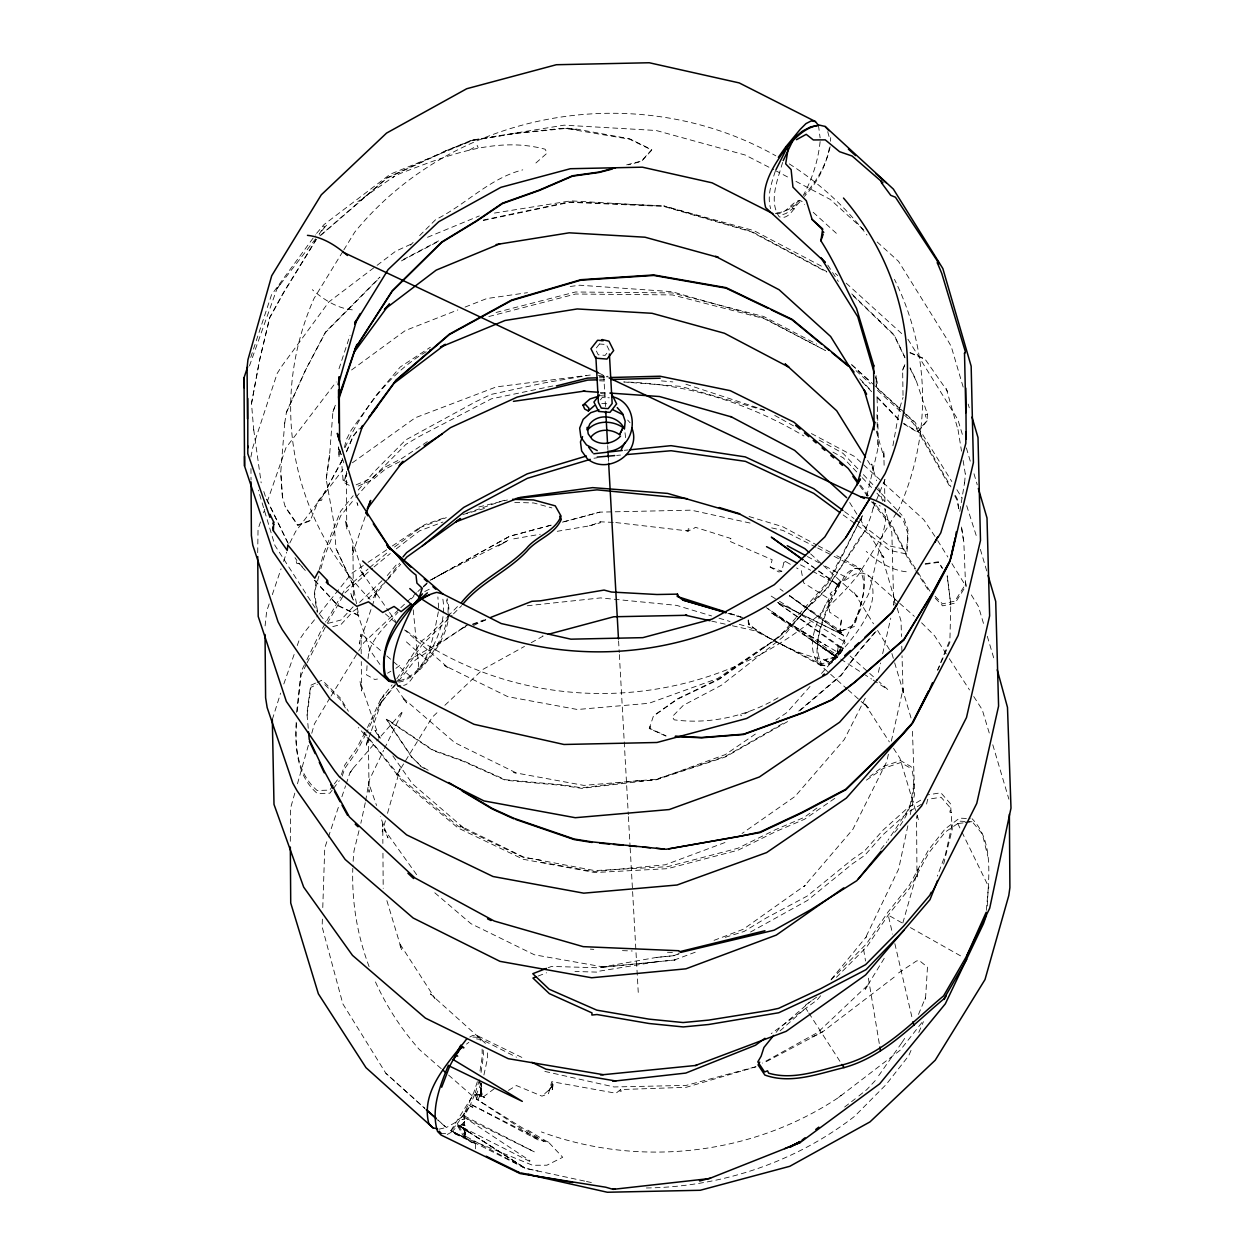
<?xml version="1.0" encoding="UTF-8"?>
<svg xmlns="http://www.w3.org/2000/svg" width="1255" height="1255" viewBox="0 0 1255 1255"><rect width="100%" height="100%" fill="white"/><g stroke="black" fill="none" stroke-linecap="round" stroke-linejoin="round"><path stroke-width="0.75" stroke-dasharray="5 3.75" d="M438.638 608.016L437.885 596.956M475.504 1148.827L475.535 1143.807L472.884 1141.124M508.432 1090.375L516.401 1085.559L541.94 1096.133L548.482 1093.67L551.729 1081.653L615.985 1093.246L620.582 1089.56L686.203 1087.301L756.059 1066.813M878.578 446.607L876.963 394.431M322.378 919.115L322.127 926.817L342.835 1003.859L385.834 1073.26L424.927 1108.479L385.834 1073.26M322.77 907.585L324.747 847.956L327.806 838.811M448.004 612.487L448.223 606.949L446.388 599.78M898.345 602.086L867.801 574.884L862.169 573.017L855.063 574.147L842.027 582.085C839.626 579.465 836.144 586.163 838.246 586.979L837.242 586.43L834.999 590.493L833.838 589.787L830.088 593.756L831.092 594.666C820.786 614.119 804.126 641.117 817.287 662.42L822.26 663.691L828.473 661.761L830.073 662.546L824.582 665.762L820.535 665.307L817.852 661.558C813.287 634.701 828.629 608.298 838.418 585.301C837.132 585.614 837.211 585.034 836.693 586.76M841.289 619.986L839.956 631.281L841.399 620.048L829.539 612.126L828.755 598.713L803.702 582.916L801.286 570.711L796.596 567.966M830.481 141.235L830.7 137.611M927.461 413.711L927.021 420.378L917.703 431.783L903.694 423.311M475.127 1094.501L476.712 1098.909L480.571 1093.842L481.795 1096.023L479.755 1081.637L481.826 1093.121L480.681 1095.803L481.669 1083.52L480.508 1095.866M284.728 422.778L280.744 472.272L282.422 497.231M552.231 1086.406L549.047 1090.219L552.231 1086.406L552.482 1089.215L552.137 1085.575L549.047 1090.219L551.823 1088.885L551.62 1084.979L553.11 1081.983L552.482 1089.215L548.764 1090.156L541.94 1096.133M840.034 632.473L789.317 595.67M918.503 1014.401L925.61 997.396L927.476 967.15L919.068 960.357L916.354 961.079L898.047 973.268M552.482 1089.215L553.11 1081.983M964.593 483.018L965.346 473.966M986.352 910.361L988.642 884.289M987.246 905.953C988.516 877.041 994.164 841.289 972.092 818.746M481.622 1083.755L480.571 1095.458L475.316 1092.838L479.473 1079.739M477.355 1081.669L473.794 1092.556L465.134 1111.412L465.103 1113.624L464.366 1113.216M625.602 437.666L624.88 431.5M790.336 564.311L785.646 561.581L785.536 562.726L783.857 562.35L781.881 571.213L778.931 572.013L770.178 567.135L772.186 559.73L729.265 541.093L730.943 538.505L695.364 527.304L692.007 529.83L686.407 530.771L615.06 522.472M840.066 632.206L839.768 631.139M837.681 651.11L838.183 646.341L837.273 651.941L838.042 654.09L839.328 653.196L838.042 654.09L837.681 651.11C836.865 652.929 840.379 651.11 838.042 654.09L839.203 653.149L838.042 654.09L838.089 652.459L834.967 655.173L835.846 656.098L834.732 655.832L802.086 633.791M296.572 712.401L300.918 671.99L306.016 661.495M297.231 711.601L301.169 675.033L306.251 664.538M686.407 530.771L687.944 531.289L688.289 528.716L692.007 529.83M307.114 715.24L310.832 687.332L317.342 684.367M820.127 141.58C818.197 160.42 812.33 178.853 803.247 195.451M438.372 611.812C433.163 637.179 428.473 673.668 398.666 681.026M367.056 665.699L366.523 674.845L374.727 679.457L377.457 679.049M368.06 658.561C369.409 639.36 386.179 626.025 397.945 612.267M329.547 455.314L326.175 479.034L334.112 524.041M326.19 479.41L329.547 455.706L332.936 411.483L335.744 404.236M284.712 423.249L286.454 412.032L305.891 369.174L325.469 332.042L379.889 277.088M481.983 1093.952L481.795 1095.019L481.826 1093.121L480.728 1095.521M959.824 511.365L964.577 482.657M365.268 802.745L360.844 823.296M365.613 800.847L369.315 780.014L383.622 750.333M913.922 784.14L910.377 804.173L907.412 810.95L887.991 840.207M892.917 445.745L899.788 407.31M251.486 403.812L259.597 360.311L269.715 317.844L283.473 293.011L316.244 239.674M250.89 457.04L252.773 447.549L277.167 373.457L281.889 366.021L328.936 301.875L375.543 266.499M907.851 825.806L898.658 869.04L865.134 938.599L866.703 936.324L830.7 980.014M910.252 814.542L914.644 793.866L912.338 727.884M481.057 1072.46L483.457 1055.533L483.002 1046.105M888.399 754.239L886.72 761.738L852.914 829.257L804 886.501L805.255 885.277L743.368 929.218L711.209 941.438M891.348 741.109L903.129 688.571L903.145 694.329L902.031 655.785M926.598 804.031L927.649 799.357L941.046 797.223L950.71 808.251L949.831 812.158L951.651 812.44M952.09 824.755L945.486 854.216L937.375 876.116M878.39 672.351L880.524 663.001M882.657 653.651L890.752 618.15M894.172 603.184L895.019 599.451L893.764 605.208L891.834 532.512L884.744 508.448M344.45 447.392L346.176 439.972L351.196 430.183L376.578 394.792L400.22 367.04L430.387 347.227M345.062 447.549C362.695 408.204 392.031 370.335 430.559 349.251M829.398 147.886C825.978 165.958 817.162 183.152 804.345 196.376M480.006 1071.064L482.234 1056.443L482.108 1049.133M861.981 516.48L861.103 520.213L862.514 515.538L828.284 581.316L778.853 637.101L718.707 679.614L677.575 699.129L653.526 716.087M866.797 495.992L877.763 449.4L876.947 414.542M447.862 616.189C444.145 636.316 433.273 654.639 418.966 669.088L419.782 669.809C436.944 651.314 454.781 624.833 447.141 598.572M345 592.846L372.625 568.201M466.468 1112.212L465.762 1111.318L469.621 1106.267L464.444 1116.009L463.409 1115.491L464.319 1113.828M359.008 830.685L353.988 851A306.644 278.359 -3.2 0 0 352.89 866.342M272.319 719.507L280.618 693.121M584.61 1181.081L525.139 1168.264L450.827 1130.692L463.832 1137.03L465.511 1130.567L464.177 1129.249L468.554 1131.492L460.052 1126.049L464.444 1121.907L464.272 1120.26M830.151 146.662C826.308 164.515 816.989 180.971 804.753 194.415M316.182 580.971L314.472 593.144L317.64 611.828L325.908 622.135M319.209 569.817L323.727 553.11L340.529 511.334L353.173 495.741M318.88 576.108L314.848 590.948L314.644 597.553L317.186 612.503M320.888 568.672L323.916 557.534L340.701 515.758L354.616 498.737M837.854 585.52L840.379 581.677L837.603 585.787L840.379 581.677L838.026 585.018L839.422 585.74L833.273 596.596L824.504 606.055M465.26 1111.993L465.134 1111.412M294.815 793.144L290.58 808.11L290.297 843.14M297.466 783.795L308.589 744.513M311.758 733.281L314.409 723.931L330.002 697.749M385.411 820.754L382.257 831.861L382.744 823.876L382.869 843.423M387.513 813.334L400.094 768.86L396.784 775.025L432.253 717.217L439.25 710.597M902.847 922.974L918.095 869.119L916.981 876.994L916.558 816.393M527.916 1130.128L544.152 1140.042L543.776 1141.391L548.498 1142.191L562.711 1157.283L546.913 1165.205L532.591 1165.267L451.392 1132.183L447.235 1134.504M949.094 641.838L937.673 669.793M464.977 1117.703L462.86 1115.632L457.212 1123.884L458.153 1125.155L525.186 1168.232L537.877 1171.072M483.912 1075.002L487.395 1059.047L487.379 1051.8M665.981 736.12L649.274 728.528L653.51 715.758L677.559 698.784L719.743 678.39C749.988 655.549 784.375 638.183 807.53 607.247C833.948 587.466 845.148 555.494 865.417 530.394M775.245 171.339C771.433 183.199 766.883 196.266 770.664 208.691M250.733 357.408L271.488 294.894L315.444 234.92M346.913 473.433L344.482 480.806L346.38 471.331L346.757 529.39L345.392 519.852L364.374 577.426L360.201 569.801L388.454 610.887M338.991 368.782L350.02 335.352M899.804 407.671L903.051 397.427M782.587 162.413C777.943 179.277 768.342 200.831 779.23 216.848L783.497 217.444C791.874 216.017 795.952 203.436 801.239 201.114M841.211 634.01L777.724 602.494L841.352 634.073C845.917 634.795 841.823 640.756 845.164 642.278C843.752 646.623 838.403 647.596 840.991 647.69M260.491 521.907L258.044 529.202L257.699 552.686M263.55 512.793L264.774 509.154M267.221 501.859L285.967 447.737L336.199 381.959M365.205 516.636L352.498 554.49L352.937 544.529L353.377 600.016M328.418 836.991L339.446 804.094M341.893 796.768L345.58 785.803M346.192 783.983L349.863 773.017L352.875 768.625L375.496 742.38M269.166 603.89L266.656 611.279L264.978 626.825M272.304 594.666L281.057 568.813M283.567 561.44L286.689 552.2M289.827 542.976L295.694 531.398L343.007 469.543M341.407 774.586L344.623 765.252L356.64 748.372L366.601 729.265M342.191 776.076L344.858 768.295L356.875 751.431L365.942 734.05M873.151 507.836C866.483 538.74 841.744 560.467 828.002 588.124C805.051 606.228 789.928 633.414 763.84 647.345M249.447 365.911L277.057 288.572L316.762 237.289M283.818 683.975L294.674 652.898M297.231 645.572L299.161 640.097L304.494 632.269L317.844 615.625M370.837 732.324L365.817 746.678L368.358 736.748L369.08 792.234L368.358 782.1L376.578 805.506M371.464 730.536L384.014 694.658L380.375 699.961L367.511 727.524M468.617 1104.871L470.013 1105.718L475.316 1092.838L477.857 1094.627L476.712 1098.909L476.571 1093.952L481.057 1083.551M463.597 1114.283L462.86 1115.632M834.999 590.493L836.065 587.622M943.635 864.115L952.263 829.194L950.537 803.812L940.874 792.784L927.476 794.917M463.55 1117.405L464.334 1119.413L461.966 1119.68L463.55 1117.405L464.381 1119.005L464.789 1117.609L530.049 1160.797M332.952 411.875L335.76 404.628M478.139 1099.788L479.645 1095.913L480.853 1096.227L479.896 1095.646L480.649 1094.737M394.682 684.885L380.61 703.004L366.852 732.308M873.151 508.197L885.669 477.779M937.673 670.405L949.862 642.356L950.772 604.283L947.211 575.637M904.839 364.64L902.627 369.817L903.067 397.804M902.627 370.194L904.839 365.017M464.209 1113.138L463.691 1114.362M911.02 1050.404L908.698 1055.8L886.156 1084.508L854.702 1116.228A325.218 295.239 -3.2 0 1 643.941 1187.999M918.77 1032.441L923.429 1021.664M346.49 451.423L353.251 435.83L359.181 428.52M346.49 451.894L353.235 436.301L359.165 428.99M286.438 412.487L305.875 369.629L325.453 332.512L379.873 277.543M384.469 748.592L402.902 711.052L376.767 740.921M925.61 997.396L924.998 999.608M306.863 659.754L320.449 631.783L340.497 596.988M307.099 662.797L326.41 624.88M860.114 520.041L830.183 580.406L782.43 637.446L721.688 685.073L683.316 705.326L672.256 716.683L674.155 719.821C710.11 724.668 747.556 716.056 778.68 697.356M821.398 266.138L753.863 230.606L663.785 205.93L751.431 231.344L828.473 272.492M865.275 698.188L844.286 739.524L795.043 796.423L742.034 833.508M650.137 726.535L649.274 728.182L665.966 735.775M464.444 1116.009L534.426 1151.902L464.664 1117.546M342.301 459.832L323.382 494.501L318.613 500.337L310.126 520.856L297.764 525.453L285.34 507.24L282.438 496.776L280.759 471.802M342.286 460.303L323.366 494.972L321.625 500.274L318.597 500.808M419.484 668.507C433.54 648.302 447.329 623.17 442.639 597.835M341.454 595.325L344.811 589.646L368.029 569.033M327.367 623.217L343.603 595.058M896.321 513.044L858.53 574.617A316.182 289.858 -5.5 0 1 404.926 629.759M897.309 511.413L899.302 508.165A316.182 289.858 -5.5 0 0 894.454 279.332M316.244 239.25L283.457 292.603L269.715 317.437L259.597 359.903L251.486 403.42L253.745 430.151M342.788 251.58L313.938 298.627A316.182 289.858 -5.5 0 0 370.052 599.294M343.792 249.965L354.71 232.175A316.182 289.858 -5.5 0 1 775.857 155.84M331.038 696.086L357.659 652.694M358.679 651.016L363.793 642.686L399.388 609.036M352.875 768.625L349.863 773.017M884.226 958.334L865.228 989.285L868.476 984.516L817.836 1032.379L762.381 1063.079M450.827 1130.692L472.115 1096.556M901.906 1042.591L905.09 1037.744M894.627 832.394C910.503 814.558 918.189 789.881 911.036 766.601L900.51 760.593L883.065 766.523L869.731 776.578M398.823 682.108L402.588 681.371L411.013 676.931L419.782 669.809C414.197 671.613 411.42 683.897 403.624 685.418M380.61 703.004L378.9 705.514L397.113 682.783M840.379 581.677C840.96 588.109 833.022 582.21 837.681 584.454L815.562 568.688M878.657 1075.723L901.702 1042.889M839.124 653.008C842.654 650.263 845.713 645.352 839.924 653.588C833.634 659.816 842.074 652.208 842.858 649.494C859.236 630.716 883.755 599.608 867.801 574.884M316.605 233.336L323.994 224.598L390.289 174.194L473.433 140.215L513.185 133.767L565.644 128.449L629.586 139.18L651.8 150.082L641.399 161.44L628.535 164.797M280.179 284.367L277.057 288.572M333.187 785.457L329.657 790.117L317.123 790.493C296.808 773.033 294.439 745.031 296.384 720.088M334.363 783.904L340.231 776.139M332.246 790.07L329.892 793.176L317.358 793.537C296.415 775.621 294.784 746.709 296.619 721.217M333.422 788.517L339.305 780.736M386.854 579.936L372.861 598.227L377.488 590.336L359.307 643.956L361.048 634.152L361.22 653.745M388.03 578.414L399.686 563.166M395.843 683.379L422.041 644.913L452.114 615.264M380.375 699.961L392.093 684.854M396.784 678.814L422.135 640.474L427.312 636.991L446.419 617.727M921.829 1022.605L900.321 1050.106L838.56 1097.513A306.644 278.359 -3.2 0 1 541.376 1131.932M600.423 399.843L602.431 397.27L609.318 397.819M324.763 227.202L319.115 234.261L324.104 226.151L324.763 227.202L328.779 222.794M965.142 821.429L959.761 821.178L957.832 823.547L963.275 822.888M319.052 614.119L351.808 573.268L366.413 563.432M369.048 651.439L369.723 649.714M398.337 681.277L415.342 660.052L467.252 625.1L461.699 628.41L465.338 627.155M776.139 1032.347L779.794 1027.829L811.263 1000.863M880.853 849.259L886.909 841.838M831.077 979.888L866.672 943.603L887.975 912.056L909.326 885.324L928.418 850.059L944.984 829.053L959.526 818.135L970.288 818.652M820.629 995.764L817.068 1000.047L771.198 1033.665M387.23 575.574L398.149 562.664M387.403 579.998L400.753 564.217M874.798 632.363L858.797 651.11L841.132 674.939L797.411 712.213M876.021 631.5L858.781 651.69L841.117 675.519L797.411 712.793M732.402 625.759L754.914 630.81L821.947 664.774L826.104 665.636L831.249 663.173L837.462 656.993M358.224 489.999L374.586 471.362L405.663 439.972L475.833 401.663L491.113 394.415L544.952 382.775L586.258 375.716M355.871 497.309L374.759 475.802L405.851 444.411L418.59 436.803L491.285 398.87L554.522 385.63M810.008 686.469L786.995 712.464L775.935 720.025M821.507 673.464L836.85 656.145L834.748 659.252L868.727 593.788L885.45 522.629L885.136 509.012M833.587 658.702L830.59 662.013L833.806 658.687L831.249 663.173L834.277 658.153L829.194 661.275M353.063 606.824L340.874 620.048L327.1 623.61M875.237 1080.602L866.828 1089.607L856.836 1097.545M419.625 235.611L435.689 219.609C465.809 204.659 489.434 178.304 522.755 169.864M834.575 656.114C838.56 658.624 824.582 658.216 825.131 660.067C797.835 654.404 771.15 641.007 748.466 624.331L748.058 619.892L746.913 619.719M529.767 1161.424L460.052 1126.049L465.103 1129.327L457.761 1125.766L451.533 1132.104L475.535 1143.807C464.617 1141.564 464.021 1131.32 456.836 1124.464L450.953 1130.614L463.409 1137.061M458.342 1124.888L464.162 1128.825M410.479 245.149L413.115 242.419M836.426 977.316L866.907 946.647L888.226 915.099L909.561 888.367L928.669 853.086L945.219 832.081L957.91 823.453M453.479 613.883L461.667 605.632M447.784 616.346L458.702 605.349M411.216 598.949L413.868 596.298M423.202 587.073L427.233 583.167M359.573 602.416L384.469 578.257M368.044 598.792L383.261 584.03M424.253 585.975L427.077 583.261M319.899 235.799L386.869 177.834L444.552 151.337L471.645 140.136L564.123 125.171L656.161 130.489L745.203 155.024L773.66 169.645M321.123 235.062L386.885 178.257L444.568 151.761M393.129 177.473L394.556 176.124L357.832 201.616M400.816 607.687L416.472 592.878M417.884 591.529L422.166 587.497M423.578 586.148L429.273 580.767L442.042 573.802L430.904 579.873M444.85 705.31L482.657 669.558L524.48 646.419M841.274 1095.176L838.56 1097.513M466.389 1130.535L465.134 1133.249L465.636 1136.418L463.958 1129.578M369.488 567.746L388.548 551.635M374.068 566.915L390.274 553.518M780.045 1030.873L805.71 1008.189L807.781 1011.405M535.901 162.993L547.102 153.11L545.125 149.22C495.129 135.728 445.556 156.216 399.561 173.723L394.713 176.422M894.219 977.112L822.668 1031.814L764.217 1062.703M462.248 1116.526L454.577 1122.927L446.356 1127.492L437.807 1119.884M550.882 525.233L509.687 536.261L440.144 574.759L441.838 573.912M775.323 213.303C787.277 217.068 796.548 191.074 804.643 204.565M483.348 1096.901L494.737 1088.367M776.782 212.879C784.924 212.44 796.548 205.914 799.843 200.22L790.87 207.106M394.509 547.007L424.739 524.59L446.341 517.138M396.235 548.874L419.578 530.849L442.968 522.033M844.646 1107.02L855.314 1098.737M466.515 1044.097L468.852 1042.309M377.096 265.323L395.733 251.173L413.224 243.188M502.125 543.87L508.777 539.995L441.572 574.037M816.942 807.985L804.361 817.303L775.527 829.649L737.846 848.255L667.44 866.719L594.635 870.578L523.868 857.149L460.177 825.884L464.742 828.849L412.393 783.779L392.58 755.463M351.573 369.974L405.287 330.567L457.824 309.938M395.905 668.303L399.702 665.527M794.525 208.973L793.191 208.299L786.116 213.444L779.81 215.578M352.388 462.797L415.311 417.742L496.337 386.901L590.776 374.978M805.475 1005.13L816.817 996.988M763.824 647L717.703 678.469L648.992 703.286L577.41 709.499L507.836 696.698L444.411 665.464L448.914 668.429L404.549 629.947M755.369 734.065L725.327 754.584L656.02 779.653L581.74 788.375L562.789 785.473L505.326 780.249L463.017 761.236L433.022 750.537L386.226 719.209L412.017 757.8L420.645 765.268L420.19 766.036L425.225 769.033M357.142 608.597L353.235 611.232L341.046 624.457L330.708 627.139M368.044 562.334L390.76 547.039M392.391 545.941L418.37 528.465M463.911 627.092L444.803 639.783L408.597 660.177M427.343 441.635L401.365 458.75L385.662 466.766L372.359 477.904L353.612 485.92M687.944 531.289L688.838 530.724M834.81 798.368L804.533 819.248L775.7 831.594L738.018 850.2L667.613 868.664L594.807 872.539L523.335 859.298L458.012 827.971L401.977 780.908L375.857 747.478L358.318 727.476M750.537 932.026L807.498 900.4L852.553 863.722L864.742 855.361L883.112 834.638L908.04 812.205L922.456 803.655M501.78 544.043L498.062 546.098M920.684 800.188L907.883 807.781L882.955 830.214L864.57 850.937L852.38 859.314L807.326 895.992L766.178 918.017L744.042 931.477L721.97 938.332M387.528 673.182L390.87 671.237M431.563 579.622L439.83 574.994M469.762 1037.054L472.617 1035.469L477.386 1035.72L524.872 1058.875M469.386 150.051L477.355 145.643L478.124 147.714M473.527 625.57L487.128 618.715M531.179 642.717L544.56 635.297L542.411 635.861M749.157 711.397L741.187 715.805L740.528 714.77M811.875 1037.101L822.668 1031.814M403.184 259.534L438.842 240.709M401.459 260.899L437.132 242.074M782.791 723.539L725.563 756.326L656.255 779.245L583.826 785.395L513.64 772.515L517.437 773.504L454.702 742.615L402.102 697.215L406.636 702.878L394.384 685.246M787.591 721.578L725.547 756.891L656.24 779.81L640.081 781.049M840.944 650.498L843.658 648.113L842.011 647.862L842.811 649.008C840.144 647.549 837.148 655.643 841.462 648.757L838.622 646.827M424.77 591.529L429.932 588.877M399.796 461.652L385.834 468.774L372.531 479.912L355.494 487.207M839.846 630.543L841.477 630.794L853.651 625.068C859.706 608.377 866.954 590.352 863.424 572.343L860.742 568.593L835.25 554.914M866.374 780.155L883.238 768.468L900.682 762.538L911.208 768.546M315.538 683.112L310.66 685.34L306.942 713.248L308.259 728.308M317.17 682.375L322.064 680.147L340.372 698.015L348.388 711.271M833.697 655.283L820.629 646.545L837.132 657.447C836.003 657.51 835.83 656.396 835.657 654.875L836.928 655.063L767.966 608.753M783.857 562.35L785.646 561.581M427.516 237.289L479.284 215.938M444.552 151.337L473.417 139.791M465.056 307.083L486.799 298.549L527.492 292.666M613.209 522.394L600.235 521.798L590.807 525.625L557.251 531.304M548.137 967.746L551.557 966.428L598.039 967.778L656.381 957.44L674.013 955.667L679.3 953.69M538.066 976.092L546.6 972.782M656.381 957.44L673.684 955.714L679.049 953.674M476.571 1093.952L475.488 1095.05M419.327 527.822L446.341 517.64M310.142 520.386L297.78 524.982L285.356 506.769M724.966 842.513L665.338 864.773L593.725 871.598L540.889 862.138M674.186 960.059L675.159 959.949L601.129 967.338L674.186 960.059L695.333 952.169M472.68 624.033L483.599 620.001M466.389 513.326L506.157 499.584M472.617 624.645L487.191 619.609M841.477 630.794L854.231 626.559C859.408 608.753 869.778 586.587 859.33 569.127L833.289 555.934M835.375 656.757L825.382 659.973L829.728 662.891L820.974 658.185M478.814 506.973L507.412 499.976M462.781 514.566L486.281 507.977M929.971 591.199L907.381 555.871L892.117 525.343L873.166 501.686M496.07 312.479L575.465 291.991L672.209 292.917L763.777 316.542L816.676 344.074M488.823 316.527L575.637 294.015L672.382 294.925L763.95 318.55L825.382 350.506L763.699 317.876L671.786 291.646L579.606 285.214L570.115 286.501M563.997 521.719L599.906 512.118L691.238 510.158L751.023 523.257M551.196 525.155L509.687 536.261L440.144 574.759M562.428 522.158L599.906 512.118M589.411 525.72L600.329 522.786L600.235 521.798M755.667 1066.797L686.171 1085.402L614.103 1086.956L544.356 1071.315M626.684 164.86L641.399 161.032L651.8 149.674L629.586 138.772L576.28 129.061L565.629 128.026L513.17 133.344M438.999 1129.171L446.184 1127.523L437.681 1119.899M483.3 220.049L569.644 201.835L663.864 205.789M483.285 220.504L569.644 202.306L663.769 206.432L751.416 231.861L826.747 272.1M513.75 538.85L540.23 534.254M656.538 961.816L598.478 971.292L598.196 972.154L574.963 971.48M473.433 140.215L513.185 133.767M494.439 213.068L570.805 200.847L655.722 205.804M925.202 563.699L938.505 561.785L942.38 567.935M925.202 564.279L938.489 562.366L942.364 568.531M593.976 458.232L597.192 457.808M640.097 780.485L581.755 787.811L562.805 784.924L505.341 779.7L463.032 760.703L433.038 750.019L386.242 718.691L412.017 757.283L420.205 765.519L428.598 770.507M965.079 822.668L972.327 821.774L982.383 834.089L987.795 856.287M527.226 605.773L600.533 597.913L676.618 605.365L711.616 615.938M833.116 655.016L835.077 656.192M624.253 450.294L628.143 449.949M616.644 455.424L620.535 455.079M599.372 377.786L607.2 377.582M599.561 379.794L607.373 379.59M514.754 502.392L533.799 502.973L551.886 507.899M622.464 950.631L632.238 950.992M667.425 952.263L675.253 952.545M834.967 655.173L837.932 656.349M599.31 376.327L606.761 376.673M599.482 380.798L606.934 381.144M966.946 821.523L972.327 821.774M472.806 1037.054L477.182 1037.273L480.351 1040.772M441.258 1133.469L445.651 1133.689M576.296 129.485L565.644 128.449M600.345 392.407L607.985 392.94M598.494 375.574L608.157 376.327M590.321 949.125L593.788 949.376M600.329 395.686L607.859 396.282M601.757 403.357L608.236 403.859M600.58 393.552L608.157 394.164M661.448 380.893L672.821 381.912M463.409 1136.889L464.554 1137.485L464.977 1133.736L463.817 1128.998M860.742 568.593L856.694 568.139L851.533 571.009L842.027 582.085C843.219 575.292 849.07 570.633 855.173 568.264L859.33 569.127M476.461 1038.905L481.716 1039.564L516.511 1057.196M540.732 860.177L523.162 857.338L457.84 825.994L401.804 778.931L363.166 731.21M619.719 1091.081L621.241 1091.332L620.582 1089.56M459.989 1125.625C461.73 1123.868 469.009 1125.829 461.997 1125.139L465.087 1125.421L462.609 1123.947L464.93 1125.327L463.534 1122.707L464.444 1121.907L464.915 1125.17L464.774 1123.398M603.859 967.056L534.442 954.804L470.939 923.68L432.991 891.254M352.294 309.844C336.999 308.244 323.633 299.584 312.307 289.685M468.005 1131.43L524.684 1168.044M906.236 571.762C890.924 570.099 877.574 561.33 866.232 551.416M586.477 1181.488L592.093 1182.681M771.684 527.9L782.963 530.426L815.938 547.133M711.758 621.131L730.52 625.335M764.53 410.479L681.041 386.399L623.751 381.975C687.175 383.465 749.627 403.671 803.937 436.003M729.516 613.522L743.101 617.601M727.931 613.366L744.78 618.354M685.905 384.218L764.389 410.056M749.047 516.527L782.587 526.661L816.566 544.89M770.178 567.135L781.881 571.213M718.99 618.166L730.034 621.507M739.258 624.3L750.302 627.625L820.535 665.307M836.865 657.51L836.081 656.93L837.132 657.447M729.767 613.366L740.701 616.88M813.224 641.478L835.846 655.8M466.06 1130.096L468.554 1131.492L465.95 1129.939M479.645 1095.913L483.332 1096.76M466.86 1130.175L460.052 1126.049L467.597 1130.88L466.672 1130.441M478.077 1094.721L479.928 1095.474M910.001 352.53L924.904 358.914L947.588 391.403M910.016 352.906L924.904 359.291M840.16 647.235L837.493 645.839M845.07 576.735L820.754 563.715M598.431 372.861L607.295 377.049M871.378 501.843L880.241 506.032M358.836 615.374L337.721 605.239L314.393 579.951M544.152 1140.042L548.498 1142.191M817.68 548.011L831.563 555.055M831.092 594.666L832.332 595.294C824.237 616.362 810.526 642.937 821.947 664.774M424.614 658.624L425.947 659.299M839.422 585.74L838.748 586.069M775.37 170.539L789.081 177.755M795.937 181.363L830.23 199.404L864.366 230.387M465.527 1136.355L463.283 1135.979L456.836 1124.464M811.389 433.555L854.263 456.318L881.763 481.387M483.253 1097.074L484.775 1097.623L484.006 1097.074M800.486 564.828L810.667 570.288M812.362 571.198L837.681 584.454L836.63 584.187M818.26 545.8L833.555 554.004M807.341 556.514L819.076 562.82M774.743 415.421L779.857 418.26M781.567 419.201L793.521 425.853M819.123 440.066L843.015 453.337L858.044 469.009M832.959 452.129L843.203 457.808L860.899 476.288M901.874 922.802L888.226 915.099L892.634 934.128M910.424 927.602L963.338 957.424M349.267 485.371L343.243 481.967L341.438 460.381M343.07 479.943L347.588 482.516M827.751 651.094L835.846 656.098L771.511 612.926L826.135 645.447M771.511 612.926L836.912 651.769M837.054 630.7L839.862 632.394L789.458 595.796M903.694 423.876L917.703 432.348L927.021 420.943L925.17 414.683L927.461 414.276L915.962 379.904L910.048 367.731M464.695 1129.531L465.652 1130.049M466.076 1129.939L467.597 1130.88L466.578 1130.08M771.182 596.094L777.802 600.219M779.449 601.255L844.003 641.556M466.797 1130.786L525.186 1168.232L464.225 1135.524L463.283 1135.979L463.848 1136.936M840.709 659.095L861.824 672.743M863.44 673.794L871.566 679.049M873.198 680.1L887.803 689.544L879.112 681.794M833.43 655.079L827.296 651.094L833.634 655.439M752.153 626.7L760.53 633.116M841.352 634.073L843.486 635.516M832.159 654.043L834.732 655.832M780.014 588.94L783.167 591.231M789.458 595.513L840.411 630.936M841.007 647.141L777.582 602.761L838.183 646.215M766.366 607.655L832.473 654.624M804.518 560.797L813.993 567.558M804.345 560.875L816.911 569.927M818.48 571.056L836.128 583.92M844.552 511.632L853.965 518.503M855.534 519.648L889.591 545.941L906.706 549.612L907.977 529.751L903.459 516.762L899.443 512.542M843.156 514.958L855.706 524.119M857.275 525.265L889.764 550.396L906.879 554.067L908.165 534.222L903.631 521.217M417.711 668.335L418.872 669.197M840.066 632.096L837.446 630.434L839.846 631.642M837.665 631.218L839.015 632.081M835.265 273.433L837.76 275.582M363.432 635.658L380.987 650.859M386.822 655.926L410.683 676.633M441.258 1068.68L419.217 1049.368A306.644 278.359 -3.2 0 1 374.225 979.151M448.6 1075.111L473.59 1096.995M792.109 207.326L793.191 208.299M899.788 603.388L914.33 616.331M921.594 622.809L934.52 635.673L948.294 657.055M850.106 655.957L877.653 680.508M817.287 662.42L829.226 673.057M830.669 674.343L846.607 688.54M848.066 689.826L859.659 700.164M861.103 701.451L868.35 707.898L864.162 702.816L889.356 741.909M406.416 641.901L427.029 660.271M877.182 241.995L898.517 261.354L947.87 340.623L951.196 346.364L963.244 387.309M813.177 212.299L838.779 235.516M846.184 283.175L902.188 334.034M851.831 364.797L873.386 384.375M874.813 385.677L904.981 413.099M906.408 414.401L915.02 422.245L951.808 481.512M883.206 482.704L923.743 519.633L936.654 538.928M810.636 553.894L822.072 564.326M823.5 565.629L857.808 596.894L854.075 592.423L873.496 623.798M851.565 364.719L870.17 381.818M877.339 388.391L901.67 410.762M903.114 412.064L913.122 421.272L950.945 486.893M856.035 370.664L870.358 383.81M877.512 390.383L903.286 414.056M904.714 415.374L913.311 423.264L950.223 487.144M851.769 293.89L893.984 334.677L904.965 357.283M853.165 295.788L893.968 335.226L904.965 357.848M324.857 684.681L340.56 700.008L345.564 708.291M485.434 1043.344L430.418 993.866L435.061 998.478L399.278 942.96L401.82 950.317L386.587 899.647M477.386 1035.72L480.947 1039.344L481.967 1042.717M935.085 596.25L942.474 603.89L954.914 601.114L964.389 586.085L966.538 586.069L965.362 582.1M935.257 598.211L942.646 605.851L955.086 603.09L964.562 588.046L965.534 584.061L963.809 541.862L961.534 526.927M859.785 378.806L870.358 389.819M876.963 396.706L899.443 420.096M862.42 382.116L871.676 391.748M876.963 397.255L899.443 420.645M863.393 474.625L874.076 485.858M875.41 487.269L898.109 511.146M862.232 477.684L871.582 487.52M876.916 493.137L884.932 501.561M298.847 563.103L302.737 567.307M305.326 570.492L298.847 563.479L296.964 563.668L295.474 559.181M314.409 580.328L337.736 605.6L358.836 615.75L352.796 584.265L336.026 548.278M627.641 420.048L630.073 422.778M872.162 502.188L892.289 527.32L907.553 557.832L914.722 568.986M860.553 485.12L868.429 495.772M859.612 485.591L867.487 496.227M416.644 874.704L384.375 829.555L387.952 837.932L380.375 816.315M380.469 738.175L374.963 730.3L379.277 738.018L360.012 681.214L361.55 690.972L361.283 661.573M379.889 664.413L369.864 649.996L356.185 609.208M389.536 612.471L396.062 621.947M294.988 557.675L296.917 560.577M827.814 265.119L838.34 281.449M949.36 658.687L969.503 689.936M973.739 696.525L982.226 709.671L990.007 735.54M893.56 748.419L899.866 758.193L916.37 813.099M808.816 1013.005L840.897 1062.797M315.178 607.906L274.955 545.501L258.295 490.172M915.742 570.57L929.029 591.278M907.945 339.258L957.832 419.547L963.118 436.881M956.906 489.732L962.02 497.968M867.534 460.381L873.7 470.311L871.66 464.021L876.57 480.681M849.666 502.518L858.734 517.138M859.738 518.754L883.912 557.722L880.712 552.216L896.65 606.212M937.673 540.576L947.87 557.032M951.949 563.62L966.209 586.681M971.307 594.901L978.445 606.432L984.532 626.935M877.59 630.418L889.858 650.231M966.679 505.671L977.065 538.191M955.447 495.49L957.251 498.925L959.259 511.993M954.726 495.741L957.424 500.902L959.134 512.103M957.691 823.421L961.063 830.324M961.91 832.049L988.877 887.316M910.032 368.28L915.962 380.453M288.258 543.509L265.605 496.949L262.891 488.744M266.452 499.066L287.426 542.16M352.812 584.626L336.026 548.655L334.097 523.664M357.236 503.537L357.879 505.357L356.671 501.655M353.079 599.937L350.584 592.517L352.451 598.792M339.525 449.886L343.807 462.844M339.603 449.839L342.05 457.244M338.552 446.78L338.756 449.682L338.74 447.345M992.783 744.78L1008.879 799.153M916.919 814.919L918.582 820.409L917.342 815.656M980.359 549.345L986.948 571.668M987.293 636.254L994.478 660.475M897.199 608.079L901.043 621.115L901.482 636.52M891.897 653.526L894.109 660.961M894.658 662.813L911.193 718.503M968.17 404.063L969.252 407.781M966.381 447.941L971.276 464.538M973.99 473.747L977.237 484.807M946.286 388.548L958.02 429.9M875.41 376.798L877.622 384.297L876.084 377.739L876.319 387.419M876.272 431.124L883.975 457.369L883.755 450.623L884.179 468.131M878.751 488.085L882.563 501.043M827.72 131.681L829.665 138.74M464.601 1132.183L464.836 1133.155L464.177 1129.249M464.695 1122.048L464.57 1121.97M818.48 125.406L820.111 137.846M894.846 943.635L912.526 1019.719M876.068 375.574L876.68 386.603M958.004 429.539L961.518 451.157M963.103 460.444L965.346 474.327M863.628 949.549L865.542 961.016M868.397 978.194L879.535 1045.07M650.451 729.108L650.137 726.88M961.424 527.037L963.981 543.839M253.73 429.759L261.166 482.83M947.211 576.218L950.757 604.879M413.224 609.82L418.966 669.088M603.749 375.371L605.49 406.62M607.671 445.666L607.891 449.572M608.33 457.385L608.55 461.291M618.59 640.928L619.248 652.631M619.358 654.592L628.3 814.699M628.41 816.66L630.057 845.948M630.167 847.894L638.246 992.391M901.765 646.152L901.984 653.871M884.446 479.818L884.948 501.216M382.948 853.212L383.199 888.399M338.991 449.965L339.038 457.714L338.991 448.004M250.969 468.523L251.031 480.006M369.111 966.601A306.644 278.359 -3.2 0 1 352.812 868.272M395.749 622.637A316.182 289.858 -5.5 0 1 385.395 613.883M789.254 163.887A316.182 289.858 -5.5 0 1 866.97 235.046M838.246 652.553L838.042 654.09L838.246 652.553M838.215 653.102L837.022 653.573L838.215 653.102M599.466 343.98L595.419 349.11L598.274 354.804L605.145 355.369L609.193 350.223L606.338 344.529L599.466 343.98M471.833 1104.902L538.85 1140.324L476.335 1098.988L543.776 1141.391L471.833 1104.902M840.787 631.908L841.509 632.457L840.787 631.908M841.744 647.815L842.811 649.008L841.744 647.815M471.394 1106.612L470.233 1106.408L472.868 1107.208L471.394 1106.612M749.251 624.755L748.2 619.562L749.251 624.755"/><path stroke-width="1.5" d="M412.942 605.773L410.652 604.157L401.114 611.624L394.054 606.463L382.712 612.487L368.468 601.804L356.828 606.369L328.261 584.077L327.477 580.516L318.597 571.166L314.77 578.21L287.803 544.968L287.254 550.459L273.37 530.724L273.7 522.049L269.982 514.346L269.919 517.217L247.8 453.698L247.8 398.463M965.817 412.722L964.53 353.675L965.33 351.62L941.768 273.464L937.454 263.095L937.485 262.06L938.834 263.691L938.175 261.526L938.834 263.691M273.37 530.724L272.853 526.99M874.515 425.1L874.782 421.9L856.914 485.058L860.412 478.986L824.849 536.92L774.304 584.72L712.228 619.06L642.842 637.65L570.9 639.172L501.278 623.562L442.874 593.976L436.771 592.344C402.494 600.972 377.865 642.842 384.705 676.618L388.956 681.214L395.058 682.846M624.425 429.084L625.178 421.178L622.637 413.632L617.24 407.593M490.674 617.429L531.916 601.302L540.434 600.831L604.063 590.07L611.436 592.031L656.945 594.509L677.465 594.133L677.214 596.486L725.359 611.875M955.698 535.932L956.31 531.791M873.904 366.084L856.522 308.385C844.537 286.077 834.826 262.373 820.911 240.803L822.668 228.881L812.126 219.499L806.322 200.753L792.94 187.105L791.105 169.582L785.677 163.84L788.109 149.063L785.818 146.835L800.141 129.438L805.945 123.633L811.154 120.951L815.436 121.547L818.48 125.406M588.328 410.965L588.924 408.236L585.646 404.612L583.01 405.114L584.673 409.036L588.328 410.965L594.29 405.71M955.369 537.454L950.082 560.483L933.202 591.685L903.961 639.375L854.435 682.265L831.704 699.757L803.2 712.464L743.619 734.159L701.639 737.469L675.363 736.23M955.369 537.815L950.082 560.828L933.218 592.031L903.961 639.721L854.451 682.61L831.72 700.086L803.216 712.793L743.635 734.504L701.655 737.815L675.363 736.559M951.008 557.785L973.409 462.562L971.166 366.193L942.85 268.554L893.356 189.081L825.115 126.457L819.342 125.092C805.475 127.006 795.372 137.642 786.524 147.635C774.194 164.515 759.808 185.834 765.676 207.671L825.241 262.436L821.115 257.95L857.777 316.809L874.311 373.049M356.185 321.5L338.301 384.689L339.148 376.704L339.603 441.289L337.328 433.352L356.075 495.709L390.744 549.502L387.654 546.254M395.09 681.669L389.364 679.99L385.458 675.394C377.881 642.999 403.655 617.178 422.464 593.85M441.682 1087.254L449.698 1066.201L460.852 1045.117M244.05 387.701L244.003 377.849L247.674 366.695M356.797 344.482L338.662 399.576L338.63 389.725L338.819 422.825M348.121 469.747L362.679 425.523L360.797 428.488M366.413 513.028L370.649 500.416L367.182 508.934L403.059 461.291L400.329 463.989M820.911 240.803L823.217 234.073M986.195 912.228L966.523 956.31L943.603 995.874C912.73 1021.554 883.724 1053.651 843.752 1064.569C819.437 1070.154 793.631 1080.602 768.609 1073.151L767.558 1070.797L764.609 1071.974L757.832 1061.871L761.11 1056.208L763.95 1047.454L773.707 1035.375M986.43 915.272L983.481 923.664L945.329 1003.827L879.708 1083.818L800.015 1142.646L792.156 1145.784L800.361 1141.438L790.556 1146.364L709.232 1178.602L613.115 1189.348L605.679 1187.199L520.119 1173.582L441.054 1135.022L437.509 1131.398C430.638 1109.263 440.066 1085.779 448.38 1065.307L449.792 1065.981M937.548 880.539L929.986 899.662L865.652 974.915L786.148 1031.343L695.348 1065.526M338.552 397.004L342.772 386.148M338.568 397.396L355.416 347.996L392.219 290.815L441.776 241.948L476.633 220.707L502.455 203.169L539.43 190.023L572.5 175.763L599.09 172.045L615.64 167.731M582.555 436.63L580.469 441.854L581.645 450.969L587.262 458.687C607.342 475.833 642.293 453.071 631.814 427.971M929.516 689.701L932.481 682.689M783.183 160.609L794.133 137.94M590.854 437.148C597.819 428.394 610.934 428.426 619.578 434.669L623.045 427.563C612.597 420.331 596.564 419.892 587.701 429.838M775.998 169.613L786.901 147.964L788.36 148.561M623.045 427.563L619.578 434.669M931.241 892.227L929.814 895.254L903.773 925.955L865.605 964.656L820.346 988.877L778.571 1008.377L768.233 1010.557L708.62 1020.111L683.081 1022.543L648.882 1019.123L596.815 1010.149L549.188 989.254L532.779 973.692L546.427 968.405M966.523 956.31L989.709 908.196L1010.997 808.11L1007.483 707.365L997.239 669.793M931.806 893.152L976.767 803.373L998.588 706.063L995.717 601.443L988.046 575.402M928.653 690.815L912.165 723.178L900.745 735.854L845.792 789.222L801.788 812.393L759.95 832.049L737.971 836.709L666.123 849.274L592.14 841.901L574.178 839.015L513.891 818.291L492.305 808.471L448.71 782.493M928.637 691.411L912.15 723.774L900.729 736.45L845.776 789.819L801.788 812.989L759.934 832.63L668.758 848.882M934.991 542.317L937.752 537.014L892.211 612.315L826.888 674.076L746.647 718.472L656.961 742.489L563.95 744.482L473.966 724.292L397.694 685.638C384.94 660.836 401.867 629.084 412.864 606.118M949.502 562.381L904.463 649.039L839.611 722.237L759.369 776.986L669.213 809.553L575.276 817.711L483.959 800.91L397.584 757.612L330.018 699.004L282.25 629.571L278.092 621.947L252.757 545.078L251.392 535.524L251.047 481.92M912.793 722.817L958.161 635.438L980.484 540.45L978.006 437.571L971.998 417.099M621.272 449.431L625.147 442.403M273.7 522.049L272.947 523.366L273.825 524.637M966.758 959.338L943.854 998.917C912.965 1024.613 883.975 1056.71 844.003 1067.613C818.448 1073.7 790.901 1084.477 764.844 1075.033L758.083 1064.93L759.714 1062.091M354.757 323.021L360.248 313.515M419.17 599.608L420.598 598.274A303.836 278.516 -5.5 0 0 845.792 537.501L885.089 473.684A304.024 278.704 -5.5 0 0 843.486 198.039M354.663 324.072L388.14 269.558L438.764 221.711L500.902 187.324L570.35 168.719L642.372 167.182L712.071 182.822L772.97 213.679M900.525 516.982C891.489 509.106 881.465 502.11 869.95 498.423L845.792 537.501M938.034 537.313L940.779 532.873L949.784 502.737L965.832 443.282L965.817 431.83M327.477 580.516L326.284 582.367L328.261 584.077M789.646 144.278L786.524 147.635M864.773 637.383L891.693 612.566L897.199 604.204M789.16 144.796L787.136 147.855L785.912 146.757M355.432 348.388L392.219 291.223L441.791 242.356L476.649 221.115L502.455 203.592L539.446 190.431L572.515 176.171L599.106 172.468L611.969 169.111M461.62 1046.278C451.471 1063.816 460.381 1044.317 463.879 1047.815L462.75 1047.062M248.051 446.152L248.019 447.674M778.351 157.314L785.818 146.835M361.315 428.394L396.109 380.469L449.337 334.614L511.632 300.51L580.845 280.194L653.777 275.457L726.033 288.148L767.809 308.197M354.647 322.629L356.373 320.26M353.785 352.671L389.505 303.914L384.438 309.483L436.207 270.123L499.772 243.847M452.773 1060.397L456.428 1055.533M601.992 340.481L602.102 339.587L601.427 340.434M599.482 394.964L593.929 402.039L598.619 411.452L609.977 412.362L616.644 403.875L611.938 394.478M605.585 412.142L605.49 413.036L606.149 412.189M372.217 412.44L396.125 379.998L449.353 334.144L511.648 300.023L580.861 279.692L653.777 274.955L726.049 287.63L792.187 319.366L849.682 366.758L854.075 372.092M368.656 417.303L376.955 407.075M680.681 952.404L774.1 930.206L811.059 909.561L856.788 880.696L881.026 851.188M946.129 996.109L944.168 999.435M402.996 556.922L406.636 552.624L422.182 541.517L463.754 507.397L527.163 473.872L586.399 456.02M403.169 561.346L406.808 557.047L460.585 518.503L455.534 522.002L520.26 497.372L592.611 487.63L667.644 493.419L740.262 514.362L804.91 548.686L809.193 552.592M461.432 602.588C479.096 580.124 506.989 568.97 526.629 548.215C536.764 535.807 554.396 531.995 561.111 516.166L555.259 505.859L533.563 499.945L512.605 499.302M462.86 604.235C480.477 582.634 507.663 571.574 526.865 551.243C537.014 538.85 554.647 535.022 561.346 519.209L559.667 516.26M858.044 879.363L921.609 805.945L966.491 717.531L989.63 615.844L987.01 518.001L978.335 488.493M910.722 725.327L846.309 798.133L766.601 852.584L677.041 885.01L583.732 893.168L493.011 876.508L406.62 834.873L339.305 776.751L334.771 771.072L286.36 701.467L258.201 616.425L257.73 556.561M900.776 642.748L903.961 639.721M903.945 930.363L866.044 969.644L820.519 993.27L778.743 1012.754L708.777 1024.488L683.238 1026.935L649.055 1023.5L596.988 1014.526L591.874 1015.044L591.999 1012.91L549.345 993.631L532.936 978.069L536.356 976.751M466.907 1038.638C448.631 1062.86 420.237 1090.611 428.849 1123.68L433.038 1127.884L437.509 1128.857M414.166 604.204L427.422 592.878M824.441 674.013L822.888 675.3M844.631 655.69L850.404 650.466M854.733 646.529L859.048 642.607M583.01 405.114L590.007 398.949L598.604 396.235M411.122 567.276L387.513 546.254C398.666 554.381 404.581 567.025 415.985 575.01L416.911 583.104L422.26 588.281L419.327 596.956L421.523 599.043L429.602 594.823M413.068 605.898L421.523 599.043M456.208 1054.184L457.244 1053.322M422.355 545.941L463.723 512.26L527.351 478.328L590.274 459.361M794.274 137.721L802.557 131.069L810.683 126.849L817.884 125.531M620.55 436.097C613.475 443.972 600.831 446.074 592.25 439.423L588.203 433.869L587.34 427.265L587.309 430.23L589.834 423.892C598.415 413.005 616.487 415.452 623.374 426.982M802.023 1140.152L805.067 1137.783M815.734 1129.5L818.778 1127.131M399.137 465.574L450.467 427.657L517.17 397.113L587.826 380.092L597.6 379.841M394.101 383.246L445.4 344.325L440.411 347.149L505.028 320.496L577.222 308.95L652.051 313.295L724.449 333.265L788.877 367.166L785.128 363.934L836.709 410.777L865.479 457.071M764.923 1038.293L755.494 1045.242L685.779 1073.072L612.879 1081.245L615.813 1080.994L545.972 1069.166L531.9 1062.31M843.768 887.865L776.296 935.085L685.92 968.829L591.67 977.77L499.961 961.346L413.162 918.017L345.172 859.471L297.09 790.791L292.776 783.073L267.142 707.538L265.605 697.78L265.04 634.497M424.284 445.776L442.137 434.01M415.28 602.62L416.158 602.039M794.65 1144.513L784.673 1148.686M795.858 1143.901L789.693 1147.352L799.937 1141.736M796.486 139.697L806.212 134.332L813.35 139.948L825.257 139.854L839.611 151.714L852.114 156.012L882.924 182.759L881.575 182.916L880.947 180.971M792.376 1145.627L800.015 1142.646M593.788 453.777L622.307 450.451M599.074 409.946L590.713 412.707L583.167 419.358L579.684 428.096L580.861 437.195L586.477 444.913L597.239 450.561M607.577 451.423C637.681 449.494 641.509 403.326 612.111 396.627M764.938 930.739L679.253 951.792L678.986 950.741L583.198 946.647L494.219 921.029L414.856 877.888L349.329 816.864L324.072 770.821L309.216 739.383L308.557 731.916M548.294 634.293L613.742 616.77L687.018 615.279L685.497 615.248L709.891 620.707M710.597 1178.053L699.678 1180.986L699.537 1179.669M556.373 385.928L587.654 378.084L597.427 377.833M496.086 244.568L569.19 232.818L645.007 237.211L718.331 257.416L715.57 256.318L779.104 289.748L830.637 336.497L865.417 392.36M513.436 401.349L584.893 391.027L583.151 391.199L598.431 392.266M515.821 498.549L596.988 489.842L687.426 498.706M272.319 719.507L273.998 804.424L303.679 887.128L352.482 955.369L425.382 1018.103L508.212 1058.671L603.263 1074.672M600.533 1074.97L696.65 1065.37M630.088 449.792L671.017 445.666L745.25 456.898L813.742 488.697L842.984 510.487M597.192 457.102L614.699 455.581M626.386 454.577L671.127 450.733L745.439 461.354L813.82 493.388L840.019 512.668M611.107 377.488L659.973 376.218L730.253 390.666L793.976 422.198L848.176 468.397L858.31 482.093M611.279 379.496L660.146 378.21M615.154 1189.128L612.738 1189.175L613.695 1189.285M609.883 393.066L659.518 396.533L731.571 416.958M603.279 340.717L597.6 340.262L590.948 348.749L595.639 358.161L606.996 359.071L613.664 350.584L608.973 341.187L602.102 339.587M599.906 843.172L609.632 844.066M613.507 844.411L623.233 845.305M629.053 845.839L636.834 846.545M642.654 847.062L650.435 847.784M656.255 848.302L664.036 849.008M418.997 597.333L420.394 598.039L418.935 597.427M397.694 685.638L400.502 686.077M592.14 842.466L574.163 839.579L515.711 819.468M528.026 1174.178L531.712 1174.806M532.732 1175.433L572.672 1182.492M307.459 235.344C322.739 236.96 336.12 245.604 347.431 255.502M860.522 496.635L869.841 498.376M520.841 1172.845L530.834 1175.088M532.748 1175.511L607.357 1192.25L700.243 1190.273L789.819 1166.287L869.95 1121.923L935.21 1060.224L985.002 979.575L1008.785 895.537L1009.899 887.662L1009.381 814.26M677.465 594.133L678.735 596.956L683.002 600.11L725.798 612.44M683.002 600.11L726.049 612.817M719.225 507.522L739.728 513.719M517.233 1171.778L519.178 1172.468L486.187 1156.232M937.454 263.095L938.364 263.487L937.485 262.06M513.875 818.84L492.305 809.004L462.122 791.027M343.195 252.239L598.431 372.861M609.052 377.881L864.287 498.502M771.292 309.875L792.172 319.899L821.664 344.215M449.698 1066.201L522.315 1101.372L453.322 1059.659M612.895 409.773L622.747 414.574M487.52 918.833L491.003 920.543M815.436 121.547L739.195 82.908L649.274 62.75L556.341 64.727L466.735 88.729L386.556 133.093L321.296 194.807L271.707 275.755L247.941 359.746L247.078 367.731L247.486 418.888M730.692 416.519L794.619 450.357L846.639 497.655M766.538 546.647L797.082 563.009M787.214 545.69L805.663 555.604M964.53 353.675L964.609 352.749M456.789 1055.533L457.714 1056.177M802.933 559.683L771.339 537.156L802.776 559.746M824.613 346.647L829.037 350.286M831.987 352.718L848.207 366.084M795.623 425.429L800.015 429.179M804.408 432.928L808.8 436.677M813.193 440.411L816.127 442.921M821.994 447.909L824.912 450.404M830.779 455.408L833.712 457.902M839.564 462.891L842.497 465.401M386.618 545.188L442.874 593.976M410.652 604.157L412.064 605.381M388.956 681.214L321.013 621.398L272.963 551.494L244.552 466.06L244.003 377.849M442.733 1069.966L445.666 1072.539M848.38 149.157L855.628 155.62M875.959 173.723L886.124 182.775M424.206 578.932L427.108 581.52M432.912 586.697L435.83 589.285M409.789 588.579L420.394 598.039M362.648 560.985L412.268 605.208M426.418 1109.734L436.379 1118.613M433.038 1127.884L365.989 1067.676L318.362 993.803L290.721 903.02L290.329 847.015M426.339 1109.749L436.269 1118.629M822.904 231.579L823.798 232.379M355.196 824.143L358.036 826.81M407.906 873.229L413.601 878.531M812.126 219.499L822.464 229.587M825.115 126.457L828.99 130.724M439.156 1131.147L441.258 1133.469M881.575 182.916L890.752 195.325L895.442 197.239L938.599 262.875M852.867 476.461L857.353 482.548M588.611 447.125L592.721 452.757M365.644 512.683L367.793 515.821M373.284 523.821L390.744 549.502L387.811 546.584M841.932 1064.413L844.003 1067.613M866.64 394.196L864.146 389.881L874.06 423.625M330.787 784.736L332.653 788.14M334.536 791.56L340.136 801.788M342.019 805.208L347.619 815.436M309.389 741.36L315.162 753.596M319.288 762.318L324.245 772.798M912.965 1021.617L913.844 1025.429M879.865 1046.968L880.492 1050.796M609.397 354.036L612.158 403.514L608.126 408.659L601.255 408.095L598.4 402.4L595.858 356.718M605.757 411.405L607.561 443.705M608 451.518L608.33 457.385M608.659 463.236L618.48 638.968M965.785 388.093L966.193 439.25M873.621 365.315L874.092 429.9M244.521 456.349L244.552 466.06"/></g></svg>
